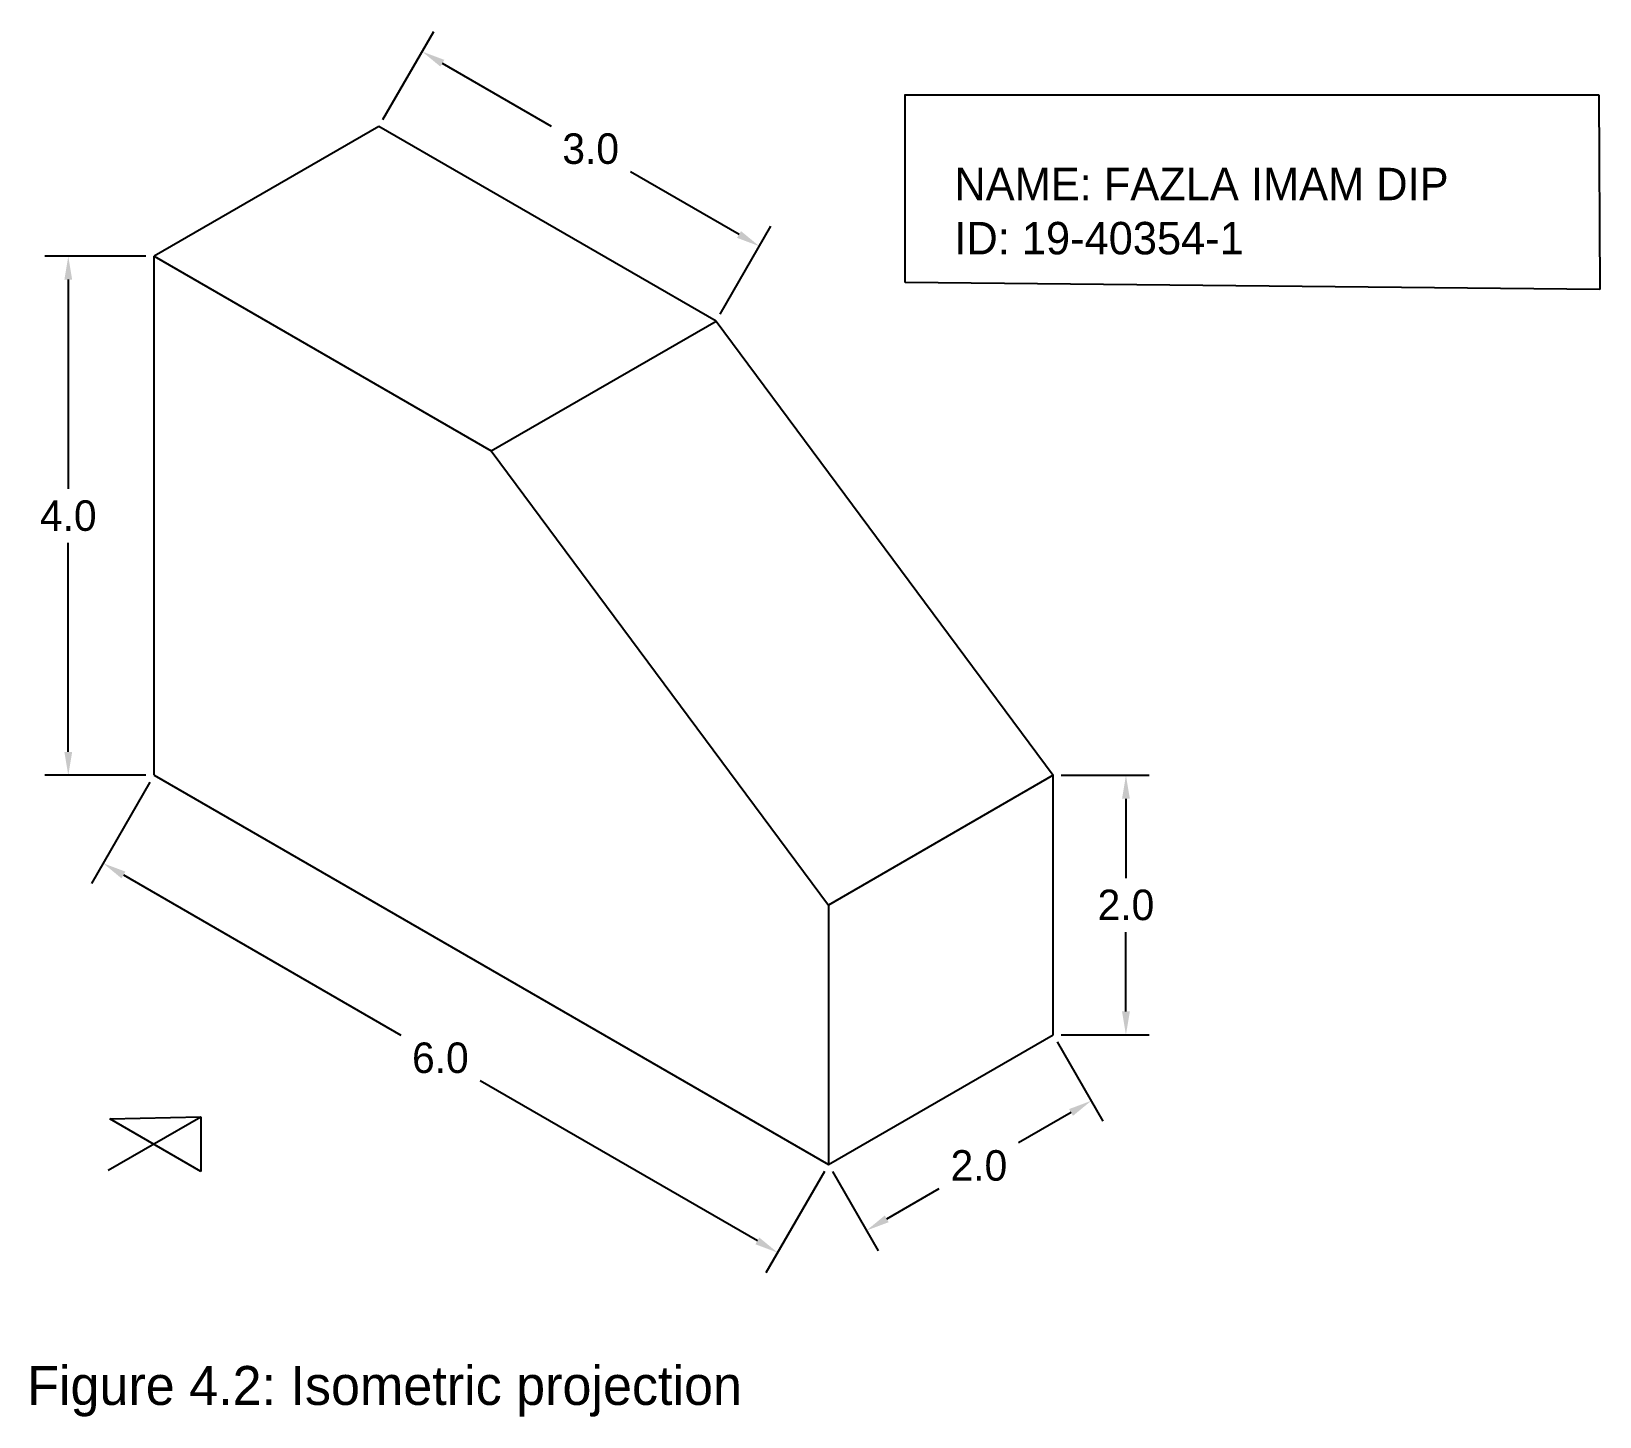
# Model space of a CAD drawing. Header units: inches. Extents: x 31.3 to 43.4, y 15.2 to 25.8.
import ezdxf

# ---------------------------------------------------------------- set-up
doc = ezdxf.new("R2010")
doc.units = ezdxf.units.IN
doc.header["$MEASUREMENT"] = 0
doc.dimstyles.get("Standard").update_dxf_attribs({"dimtxt": 0.235, "dimasz": 0.18, "dimexe": 0.18, "dimexo": 0.0625, "dimgap": 0.09, "dimtad": 0, "dimtih": 1, "dimtoh": 1, "dimdec": 1, "dimzin": 0, "dimdsep": 46, "dimtxsty": 'Standard', "dimcen": 0.09, "dimadec": 0, "dimazin": 0, "dimtfac": 1, "dimtdec": 1, "dimtofl": 0, "dimtmove": 0, "dimatfit": 3, "dimfxl": 1, "dimtolj": 1, "dimtzin": 0, "dimarcsym": 0})

# ---------------------------------------------------------------- blocks, each defined once
blk = doc.blocks.new('*D2')
at = {"color": 0, "lineweight": -2}
for p, q in [((32.229, 24.107), (31.451, 24.107)), ((31.631, 23.927), (31.631, 22.314)), ((31.631, 20.287), (31.631, 21.899)), ((32.229, 20.107), (31.451, 20.107))]:
    blk.add_line(p, q, dxfattribs=at)
at = {"color": 0}
for points in [[(31.601, 23.927), (31.661, 23.927), (31.631, 24.107)], [(31.601, 20.287), (31.661, 20.287), (31.631, 20.107)]]:
    blk.add_solid(points, dxfattribs=at)
at = {"layer": 'Defpoints', "color": 0}
for p in [(32.292, 24.107), (31.631, 20.107), (32.292, 20.107)]:
    blk.add_point(p, dxfattribs=at)
at = {"color": 0, "insert": (31.631, 22.107), "char_height": 0.235, "attachment_point": 5}
blk.add_mtext('\\A1;4.0', dxfattribs=at)
blk = doc.blocks.new('*D3')
at = {"color": 0, "lineweight": -2}
for p, q in [((34.055, 25.161), (34.447, 25.84)), ((34.513, 25.595), (35.351, 25.111)), ((36.799, 24.275), (35.962, 24.758)), ((36.653, 23.661), (37.045, 24.34))]:
    blk.add_line(p, q, dxfattribs=at)
at = {"color": 0}
for points in [[(34.528, 25.621), (34.498, 25.569), (34.357, 25.685)], [(36.814, 24.301), (36.784, 24.249), (36.955, 24.185)]]:
    blk.add_solid(points, dxfattribs=at)
at = {"layer": 'Defpoints', "color": 0}
for p in [(34.024, 25.107), (36.955, 24.185), (36.622, 23.607)]:
    blk.add_point(p, dxfattribs=at)
at = {"color": 0, "insert": (35.656, 24.935), "char_height": 0.235, "attachment_point": 5}
blk.add_mtext('\\A1;3.0', dxfattribs=at)
blk = doc.blocks.new('*D4')
at = {"color": 0, "lineweight": -2}
for p, q in [((39.282, 20.107), (39.96, 20.107)), ((39.78, 19.927), (39.78, 19.314)), ((39.78, 18.287), (39.78, 18.899)), ((39.282, 18.107), (39.96, 18.107))]:
    blk.add_line(p, q, dxfattribs=at)
at = {"color": 0}
for points in [[(39.75, 19.927), (39.81, 19.927), (39.78, 20.107)], [(39.75, 18.287), (39.81, 18.287), (39.78, 18.107)]]:
    blk.add_solid(points, dxfattribs=at)
at = {"layer": 'Defpoints', "color": 0}
for p in [(39.22, 20.107), (39.22, 18.107), (39.78, 18.107)]:
    blk.add_point(p, dxfattribs=at)
at = {"color": 0, "insert": (39.78, 19.107), "char_height": 0.235, "attachment_point": 5}
blk.add_mtext('\\A1;2.0', dxfattribs=at)
blk = doc.blocks.new('*D5')
at = {"color": 0, "lineweight": -2}
for p, q in [((39.251, 18.053), (39.603, 17.443)), ((39.357, 17.509), (38.953, 17.275)), ((37.519, 17.053), (37.871, 16.443)), ((37.937, 16.689), (38.342, 16.922))]:
    blk.add_line(p, q, dxfattribs=at)
at = {"color": 0}
for points in [[(39.342, 17.535), (39.372, 17.483), (39.513, 17.599)], [(37.922, 16.715), (37.952, 16.663), (37.781, 16.599)]]:
    blk.add_solid(points, dxfattribs=at)
at = {"layer": 'Defpoints', "color": 0}
for p in [(39.22, 18.107), (39.513, 17.599), (37.488, 17.107)]:
    blk.add_point(p, dxfattribs=at)
at = {"color": 0, "insert": (38.647, 17.099), "char_height": 0.235, "attachment_point": 5}
blk.add_mtext('\\A1;2.0', dxfattribs=at)
blk = doc.blocks.new('*D6')
at = {"color": 0, "lineweight": -2}
for p, q in [((32.26, 20.053), (31.81, 19.273)), ((32.056, 19.339), (34.193, 18.105)), ((36.94, 16.519), (34.804, 17.752)), ((37.457, 17.053), (37.006, 16.273))]:
    blk.add_line(p, q, dxfattribs=at)
at = {"color": 0}
for points in [[(32.071, 19.365), (32.041, 19.313), (31.9, 19.429)], [(36.955, 16.545), (36.925, 16.493), (37.096, 16.429)]]:
    blk.add_solid(points, dxfattribs=at)
at = {"layer": 'Defpoints', "color": 0}
for p in [(32.292, 20.107), (37.488, 17.107), (37.096, 16.429)]:
    blk.add_point(p, dxfattribs=at)
at = {"color": 0, "insert": (34.498, 17.929), "char_height": 0.235, "attachment_point": 5}
blk.add_mtext('\\A1;6.0', dxfattribs=at)

msp = doc.modelspace()

# ---------------------------------------------------------------- linework, layer by layer
for p, q in [((38.074, 25.352), (43.424, 25.352)), ((38.08, 23.904), (38.08, 25.352)), ((43.424, 25.352), (43.43, 23.852)), ((34.024, 25.107), (32.292, 24.107)), ((36.622, 23.607), (34.024, 25.107)), ((32.292, 20.107), (32.292, 24.107)), ((32.292, 24.107), (34.89, 22.607)), ((43.43, 23.852), (38.08, 23.904)), ((38.944, 23.903), (38.944, 23.903)), ((38.944, 23.903), (38.944, 23.903)), ((34.89, 22.607), (36.622, 23.607)), ((36.622, 23.607), (39.22, 20.107)), ((34.89, 22.607), (37.488, 19.107)), ((32.292, 20.107), (37.488, 17.107)), ((39.22, 20.107), (37.488, 19.107)), ((39.22, 18.107), (39.22, 20.107)), ((37.488, 19.107), (37.488, 17.107)), ((37.488, 17.107), (39.22, 18.107)), ((31.938, 17.064), (32.652, 17.476)), ((31.951, 17.459), (32.652, 17.476)), ((32.652, 17.054), (31.951, 17.459)), ((32.652, 17.476), (32.652, 17.054))]:
    msp.add_line(p, q)

# ---------------------------------------------------------------- texts
for s, height, p in [('NAME: FAZLA IMAM DIP', 0.25, (38.458, 24.539)), ('ID: 19-40354-1', 0.25, (38.458, 24.122)), ('Figure 4.2: Isometric projection', 0.3, (31.314, 15.255))]:
    msp.add_text(s, height=height).set_placement(p)

# ---------------------------------------------------------------- dimensions: what is measured, and where the dimension line sits
for p1, p2, distance, picture, middle in [((34.024, 25.107), (36.622, 23.607), 0.667, '*D3', (35.656, 24.935)), ((32.292, 24.107), (32.292, 20.107), -0.661, '*D2', (31.631, 22.107)), ((32.292, 20.107), (37.488, 17.107), -0.783, '*D6', (34.498, 17.929)), ((39.22, 20.107), (39.22, 18.107), 0.56, '*D4', (39.78, 19.107)), ((37.488, 17.107), (39.22, 18.107), -0.587, '*D5', (38.647, 17.099))]:
    dim = msp.add_aligned_dim(p1=p1, p2=p2, distance=distance, dimstyle='Standard')
    dim.commit()
    dim.dimension.update_dxf_attribs({"geometry": picture, "text_midpoint": middle})

doc.saveas('drawing.dxf')
